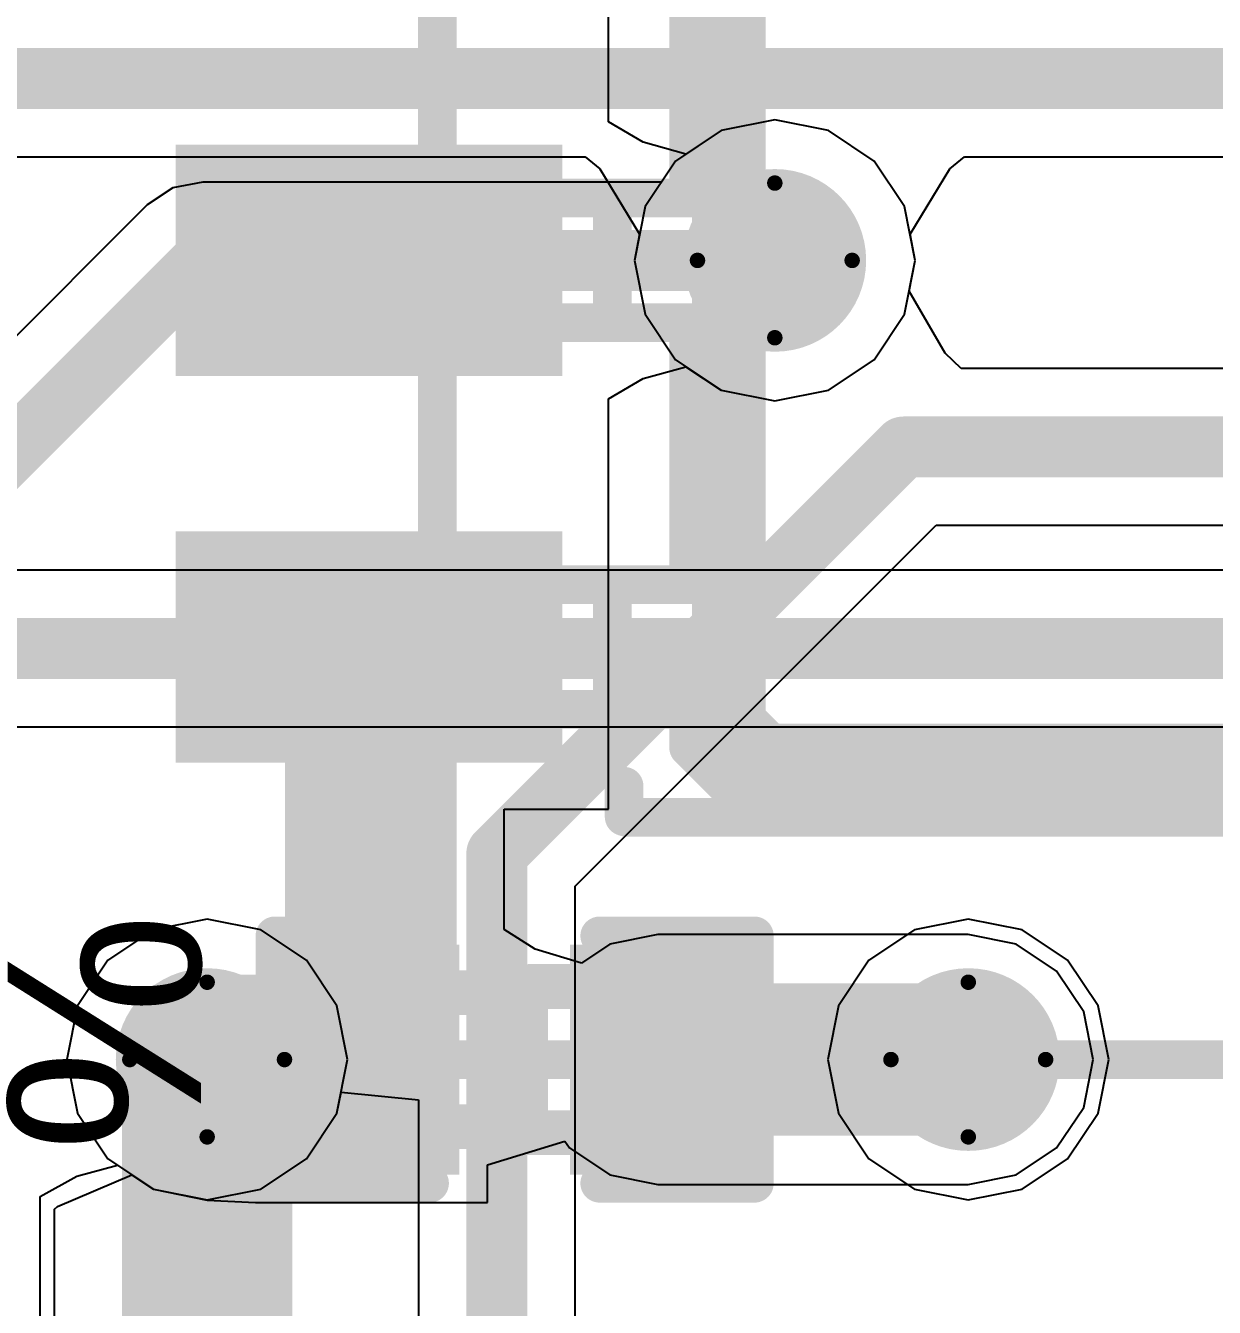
# Model space of a CAD drawing. Header units: millimetres. Extents: x -16 to 330, y -45 to 150.
# Drawn here: x 77.604 to 81.508, y 42.895 to 47.105 of the extents above; entities that cross this region are included whole.
import ezdxf

# ---------------------------------------------------------------- set-up
doc = ezdxf.new("R2010")
doc.units = ezdxf.units.MM
for name, color, linetype in [('BottomLayer', 5, 'Continuous'), ('BottomSolder', 6, 'Continuous'), ('DrillDrawing', 1, 'Continuous'), ('Mechanical13', 56, 'Continuous'), ('MidLayer1', 16, 'Continuous'), ('MidLayer2', 76, 'Continuous'), ('TopLayer', 1, 'Continuous'), ('TopOverlay', 2, 'Continuous'), ('TopPaste', 8, 'Continuous'), ('TopSolder', 216, 'Continuous'), ('ViaHoleLayer', 16, 'Continuous')]:
    doc.layers.add(name, color=color, linetype=linetype)
doc.styles.add('Arial', font='arial.ttf', dxfattribs={"height": 0.2})

# ---------------------------------------------------------------- blocks, each defined once
blk = doc.blocks.new('C___0402_21')
at = {"layer": 'TopLayer'}
for points in [[(-0.6985, -0.3175), (-0.6985, 0.3175), (-0.2413, 0.3175), (-0.2413, -0.3175)], [(0.2413, -0.3175), (0.2413, 0.3175), (0.6985, 0.3175), (0.6985, -0.3175)]]:
    blk.add_hatch(color=1, dxfattribs=at).paths.add_polyline_path(points)
at = {"layer": 'TopPaste'}
for points in [[(-0.6985, -0.3175), (-0.6985, 0.3175), (-0.2413, 0.3175), (-0.2413, -0.3175)], [(0.2413, -0.3175), (0.2413, 0.3175), (0.6985, 0.3175), (0.6985, -0.3175)]]:
    blk.add_hatch(color=8, dxfattribs=at).paths.add_polyline_path(points)
at = {"layer": 'TopSolder'}
for points in [[(-0.7585, -0.3775), (-0.7585, 0.3775), (-0.1813, 0.3775), (-0.1813, -0.3775)], [(0.1813, -0.3775), (0.1813, 0.3775), (0.7585, 0.3775), (0.7585, -0.3775)]]:
    blk.add_hatch(color=216, dxfattribs=at).paths.add_polyline_path(points)
at = {"layer": 'TopOverlay', "const_width": 0.127}
for points in [[(-0.7874, -0.4064), (-0.7874, 0.4064)], [(-0.7874, 0.4064), (-0.2794, 0.4064)], [(0.2794, 0.4064), (0.7874, 0.4064)], [(0.7874, -0.4064), (0.7874, 0.4064)], [(-0.7874, -0.4064), (-0.2794, -0.4064)], [(0.2794, -0.4064), (0.7874, -0.4064)]]:
    blk.add_lwpolyline(points, dxfattribs=at)
at = {"layer": 'TopOverlay', "const_width": 0.0635}
for points in [[(-0.8191, 0.4064, 1), (-0.7556, 0.4064, 1)], [(-0.8191, 0.4064, 1), (-0.7556, 0.4064, 1)], [(-0.3111, 0.4064, 1), (-0.2477, 0.4064, 1)], [(0.2477, 0.4064, 1), (0.3111, 0.4064, 1)], [(0.7556, 0.4064, 1), (0.8191, 0.4064, 1)], [(0.7556, 0.4064, 1), (0.8191, 0.4064, 1)], [(-0.8191, -0.4064, 1), (-0.7556, -0.4064, 1)], [(-0.8191, -0.4064, 1), (-0.7556, -0.4064, 1)], [(-0.3111, -0.4064, 1), (-0.2477, -0.4064, 1)], [(0.2477, -0.4064, 1), (0.3111, -0.4064, 1)], [(0.7556, -0.4064, 1), (0.8191, -0.4064, 1)], [(0.7556, -0.4064, 1), (0.8191, -0.4064, 1)]]:
    blk.add_lwpolyline(points, format="xyb", close=True, dxfattribs=at)
blk = doc.blocks.new('16_SOIC_73')
at = {"layer": 'TopLayer'}
for points in [[(5.085, 0.38), (6.355, 0.38), (6.355, -0.38), (5.085, -0.38)], [(5.085, -0.89), (6.355, -0.89), (6.355, -1.65), (5.085, -1.65)]]:
    blk.add_hatch(color=1, dxfattribs=at).paths.add_polyline_path(points)
at = {"layer": 'TopPaste'}
for points in [[(5.085, 0.38), (6.355, 0.38), (6.355, -0.38), (5.085, -0.38)], [(5.085, -0.89), (6.355, -0.89), (6.355, -1.65), (5.085, -1.65)]]:
    blk.add_hatch(color=8, dxfattribs=at).paths.add_polyline_path(points)
at = {"layer": 'TopSolder'}
for points in [[(5.085, 0.38), (6.355, 0.38), (6.355, -0.38), (5.085, -0.38)], [(5.085, -0.89), (6.355, -0.89), (6.355, -1.65), (5.085, -1.65)]]:
    blk.add_hatch(color=216, dxfattribs=at).paths.add_polyline_path(points)
at = {"layer": 'TopOverlay', "const_width": 0.127}
for points in [[(4.8768, 0.5588), (0.8382, 0.5588)], [(4.8818, 0.5572), (4.8818, 0.4572)]]:
    blk.add_lwpolyline(points, dxfattribs=at)
at = {"layer": 'TopOverlay', "const_width": 0.0635}
for points in [[(4.845, 0.5588, 1), (4.9085, 0.5588, 1)], [(4.85, 0.5572, 1), (4.9135, 0.5572, 1)], [(4.85, 0.4572, 1), (4.9135, 0.4572, 1)]]:
    blk.add_lwpolyline(points, format="xyb", close=True, dxfattribs=at)

msp = doc.modelspace()

# ---------------------------------------------------------------- hatches: boundary and pattern name
at = {"layer": 'BottomLayer'}
h = msp.add_hatch(color=5, dxfattribs=at)
edge = h.paths.add_edge_path()
edge.add_arc((80.0644, 46.3338), 0.3, 0, 360)
h = msp.add_hatch(color=5, dxfattribs=at)
edge = h.paths.add_edge_path()
edge.add_arc((78.2, 43.7088), 0.3, 0, 360)
h = msp.add_hatch(color=5, dxfattribs=at)
edge = h.paths.add_edge_path()
edge.add_arc((80.6998, 43.7088), 0.3, 0, 360)
at = {"layer": 'BottomSolder'}
h = msp.add_hatch(color=6, dxfattribs=at)
edge = h.paths.add_edge_path()
edge.add_arc((80.0644, 46.3338), 0.15, 0, 360)
h = msp.add_hatch(color=6, dxfattribs=at)
edge = h.paths.add_edge_path()
edge.add_arc((78.2, 43.7088), 0.3, 0, 360)
h = msp.add_hatch(color=6, dxfattribs=at)
edge = h.paths.add_edge_path()
edge.add_arc((80.6998, 43.7088), 0.15, 0, 360)
at = {"layer": 'MidLayer1'}
h = msp.add_hatch(color=16, dxfattribs=at)
edge = h.paths.add_edge_path()
edge.add_arc((80.0644, 46.3338), 0.3, 0, 360)
h = msp.add_hatch(color=16, dxfattribs=at)
edge = h.paths.add_edge_path()
edge.add_arc((78.2, 43.7088), 0.3, 0, 360)
h = msp.add_hatch(color=16, dxfattribs=at)
edge = h.paths.add_edge_path()
edge.add_arc((80.6998, 43.7088), 0.3, 0, 360)
at = {"layer": 'MidLayer2'}
h = msp.add_hatch(color=76, dxfattribs=at)
edge = h.paths.add_edge_path()
edge.add_arc((80.0644, 46.3338), 0.3, 0, 360)
h = msp.add_hatch(color=76, dxfattribs=at)
edge = h.paths.add_edge_path()
edge.add_arc((78.2, 43.7088), 0.3, 0, 360)
h = msp.add_hatch(color=76, dxfattribs=at)
edge = h.paths.add_edge_path()
edge.add_arc((80.6998, 43.7088), 0.3, 0, 360)
at = {"layer": 'TopLayer'}
h = msp.add_hatch(color=1, dxfattribs=at)
edge = h.paths.add_edge_path()
edge.add_arc((80.0644, 46.3338), 0.3, 0, 360)
h = msp.add_hatch(color=1, dxfattribs=at)
edge = h.paths.add_edge_path()
edge.add_arc((78.2, 43.7088), 0.3, 0, 360)
h = msp.add_hatch(color=1, dxfattribs=at)
edge = h.paths.add_edge_path()
edge.add_arc((80.6998, 43.7088), 0.3, 0, 360)
at = {"layer": 'TopSolder'}
h = msp.add_hatch(color=216, dxfattribs=at)
edge = h.paths.add_edge_path()
edge.add_arc((80.0644, 46.3338), 0.15, 0, 360)
h = msp.add_hatch(color=216, dxfattribs=at)
edge = h.paths.add_edge_path()
edge.add_arc((80.6998, 43.7088), 0.15, 0, 360)
at = {"layer": 'ViaHoleLayer'}
h = msp.add_hatch(color=16, dxfattribs=at)
edge = h.paths.add_edge_path()
edge.add_arc((80.0644, 46.3338), 0.15, 0, 360)
h = msp.add_hatch(color=16, dxfattribs=at)
edge = h.paths.add_edge_path()
edge.add_arc((78.2, 43.7088), 0.15, 0, 360)
h = msp.add_hatch(color=16, dxfattribs=at)
edge = h.paths.add_edge_path()
edge.add_arc((80.6998, 43.7088), 0.15, 0, 360)

# ---------------------------------------------------------------- linework, layer by layer
at = {"layer": 'BottomLayer'}
for p, q in [((80.0644, 46.7951), (79.8879, 46.76)), ((80.241, 46.76), (80.0644, 46.7951)), ((79.8879, 46.76), (79.7383, 46.66)), ((80.3906, 46.66), (80.241, 46.76)), ((79.7383, 46.66), (79.6923, 46.5912)), ((80.4906, 46.5103), (80.3906, 46.66)), ((78.0869, 46.5716), (78.0034, 46.5158)), ((78.1854, 46.5912), (78.0869, 46.5716)), ((79.6923, 46.5912), (78.1854, 46.5912)), ((78.0034, 46.5158), (77.2118, 45.7242)), ((80.5257, 46.3338), (80.4906, 46.5103)), ((80.5055, 46.2325), (80.5257, 46.3338)), ((80.6238, 46.0292), (80.5055, 46.2325)), ((80.6766, 45.9785), (80.6238, 46.0292)), ((82.3213, 45.9785), (80.6766, 45.9785)), ((79.4086, 44.2786), (80.5938, 45.4638)), ((80.5938, 45.4638), (82.3572, 45.4638)), ((79.4086, 36.8706), (79.4086, 44.2786)), ((78.6261, 43.5323), (78.6399, 43.6015)), ((78.6399, 43.6015), (78.8939, 43.5764)), ((78.8939, 43.5764), (78.8939, 36.9772)), ((78.5261, 43.3827), (78.6261, 43.5323)), ((78.3765, 43.2827), (78.5261, 43.3827)), ((77.6511, 43.2587), (77.772, 43.326)), ((77.772, 43.326), (77.9051, 43.3617)), ((77.9051, 43.3617), (78.0235, 43.2827)), ((78.0235, 43.2827), (78.2, 43.2476)), ((78.2, 43.2476), (78.3765, 43.2827)), ((77.6511, 37.8968), (77.6511, 43.2587))]:
    msp.add_line(p, q, dxfattribs=at)
at = {"layer": 'BottomLayer', "const_width": 0.2}
for points in [[(77.3938, 45.5422), (78.1854, 46.3338)], [(78.1854, 46.3338), (80.0644, 46.3338)], [(79.1512, 44.3851), (80.4872, 45.7211)], [(80.4872, 45.7211), (86.2341, 45.7211)], [(79.1512, 36.8706), (79.1512, 44.3851)]]:
    msp.add_lwpolyline(points, dxfattribs=at)
at = {"layer": 'BottomLayer', "const_width": 0.1}
for points in [[(78.1354, 46.3338, 1), (78.2354, 46.3338, 1)], [(78.1354, 46.3338, 1), (78.2354, 46.3338, 1)], [(80.0144, 46.3338, 1), (80.1144, 46.3338, 1)], [(80.4372, 45.7211, 1), (80.5372, 45.7211, 1)], [(80.4372, 45.7211, 1), (80.5372, 45.7211, 1)], [(79.1012, 44.3851, 1), (79.2012, 44.3851, 1)], [(79.1012, 44.3851, 1), (79.2012, 44.3851, 1)]]:
    msp.add_lwpolyline(points, format="xyb", close=True, dxfattribs=at)
at = {"layer": 'DrillDrawing', "const_width": 0.0508}
for points in [[(79.8104, 46.3338), (80.0644, 46.5878)], [(80.0644, 46.5878), (80.3184, 46.3338)], [(79.8104, 46.3338), (80.0644, 46.0798)], [(80.0644, 46.0798), (80.3184, 46.3338)], [(77.946, 43.7088), (78.2, 43.9628)], [(78.2, 43.9628), (78.454, 43.7088)], [(80.4458, 43.7088), (80.6998, 43.9628)], [(80.6998, 43.9628), (80.9538, 43.7088)], [(77.946, 43.7088), (78.2, 43.4548)], [(78.2, 43.4548), (78.454, 43.7088)], [(80.4458, 43.7088), (80.6998, 43.4548)], [(80.6998, 43.4548), (80.9538, 43.7088)]]:
    msp.add_lwpolyline(points, dxfattribs=at)
at = {"layer": 'DrillDrawing', "const_width": 0.0254}
for points in [[(80.0517, 46.5878, 1), (80.0771, 46.5878, 1)], [(80.0517, 46.5878, 1), (80.0771, 46.5878, 1)], [(79.7977, 46.3338, 1), (79.8231, 46.3338, 1)], [(79.7977, 46.3338, 1), (79.8231, 46.3338, 1)], [(80.3057, 46.3338, 1), (80.3311, 46.3338, 1)], [(80.3057, 46.3338, 1), (80.3311, 46.3338, 1)], [(80.0517, 46.0798, 1), (80.0771, 46.0798, 1)], [(80.0517, 46.0798, 1), (80.0771, 46.0798, 1)], [(78.1873, 43.9628, 1), (78.2127, 43.9628, 1)], [(78.1873, 43.9628, 1), (78.2127, 43.9628, 1)], [(80.6871, 43.9628, 1), (80.7125, 43.9628, 1)], [(80.6871, 43.9628, 1), (80.7125, 43.9628, 1)], [(77.9333, 43.7088, 1), (77.9587, 43.7088, 1)], [(77.9333, 43.7088, 1), (77.9587, 43.7088, 1)], [(78.4413, 43.7088, 1), (78.4667, 43.7088, 1)], [(78.4413, 43.7088, 1), (78.4667, 43.7088, 1)], [(80.4331, 43.7088, 1), (80.4585, 43.7088, 1)], [(80.4331, 43.7088, 1), (80.4585, 43.7088, 1)], [(80.9411, 43.7088, 1), (80.9665, 43.7088, 1)], [(80.9411, 43.7088, 1), (80.9665, 43.7088, 1)], [(78.1873, 43.4548, 1), (78.2127, 43.4548, 1)], [(78.1873, 43.4548, 1), (78.2127, 43.4548, 1)], [(80.6871, 43.4548, 1), (80.7125, 43.4548, 1)], [(80.6871, 43.4548, 1), (80.7125, 43.4548, 1)]]:
    msp.add_lwpolyline(points, format="xyb", close=True, dxfattribs=at)
at = {"layer": 'Mechanical13', "const_width": 0.127}
for points in [[(79.8562, 44.7713), (79.8562, 54.2463)], [(79.9711, 44.8287), (79.9711, 54.1889)], [(78.9562, 43.7088), (78.9562, 51.6535)], [(78.9562, 43.7088), (78.9562, 51.6535)], [(79.7812, 46.5388), (79.7812, 47.3988)], [(78.7312, 46.5388), (79.1312, 46.5388)], [(78.7312, 46.1288), (78.7312, 46.5388)], [(79.1312, 46.5388), (79.2312, 46.5388)], [(79.1312, 46.1288), (79.1312, 46.5388)], [(79.2312, 46.5388), (79.5312, 46.5388)], [(79.2312, 46.1288), (79.2312, 46.5388)], [(79.5312, 46.5388), (79.8562, 46.5388)], [(79.5312, 46.1288), (79.5312, 46.5388)], [(78.7312, 46.1288), (79.1312, 46.1288)], [(79.1312, 46.1288), (79.2312, 46.1288)], [(79.2312, 46.1288), (79.5312, 46.1288)], [(79.5312, 46.1288), (79.8562, 46.1288)], [(79.7812, 45.2688), (79.7812, 46.1288)], [(78.7312, 45.2688), (79.1312, 45.2688)], [(78.7312, 44.8588), (78.7312, 45.2688)], [(79.1312, 45.2688), (79.2312, 45.2688)], [(79.1312, 44.8588), (79.1312, 45.2688)], [(79.2312, 45.2688), (79.5312, 45.2688)], [(79.2312, 44.8588), (79.2312, 45.2688)], [(79.5312, 45.2688), (79.8562, 45.2688)], [(79.5312, 44.8588), (79.5312, 45.2688)], [(78.7312, 44.8588), (79.1312, 44.8588)], [(79.1312, 44.8588), (79.2312, 44.8588)], [(79.2312, 44.8588), (79.5312, 44.8588)], [(79.5312, 44.8588), (79.8562, 44.8588)], [(79.7812, 44.7338), (79.7812, 44.8588)], [(79.7812, 44.7338), (79.9711, 44.8287)], [(79.9711, 44.8287), (80.0512, 44.7486)], [(79.7812, 44.7338), (79.9562, 44.5588)], [(79.8562, 44.7713), (79.9937, 44.6338)], [(79.9562, 44.5588), (80.0512, 44.7486)], [(80.0512, 44.7486), (83.4113, 44.7486)], [(79.9937, 44.6338), (83.4687, 44.6338)], [(79.9562, 44.5588), (83.5062, 44.5588)], [(78.4562, 43.9588), (78.6562, 43.9588)], [(78.4562, 43.9388), (78.4562, 43.9588)], [(78.4562, 43.9388), (79.4562, 43.9388)], [(78.4562, 43.4788), (78.4562, 43.9388)], [(78.6562, 43.9388), (78.6562, 43.9588)], [(78.6562, 43.4788), (78.6562, 43.9388)], [(79.2562, 43.9588), (79.4562, 43.9588)], [(79.2562, 43.9388), (79.2562, 43.9588)], [(79.2562, 43.4788), (79.2562, 43.9388)], [(79.4562, 43.9388), (79.4562, 43.9588)], [(79.4562, 43.4788), (79.4562, 43.9388)], [(78.6562, 43.9188), (79.2562, 43.9188)], [(78.9562, 43.7088), (82.9286, 43.7088)], [(78.9562, 43.7088), (82.9286, 43.7088)], [(78.4562, 43.4788), (79.4562, 43.4788)], [(78.4562, 43.4588), (78.4562, 43.4788)], [(78.6562, 43.4988), (79.2562, 43.4988)], [(78.6562, 43.4588), (78.6562, 43.4788)], [(79.2562, 43.4588), (79.2562, 43.4788)], [(79.4562, 43.4588), (79.4562, 43.4788)], [(78.4562, 43.4588), (78.6562, 43.4588)], [(79.2562, 43.4588), (79.4562, 43.4588)]]:
    msp.add_lwpolyline(points, dxfattribs=at)
at = {"layer": 'Mechanical13'}
for points, const_width in [([(78.6995, 46.5388, 1), (78.763, 46.5388, 1)], 0.0635), ([(78.6995, 46.5388, 1), (78.763, 46.5388, 1)], 0.0635), ([(79.0995, 46.5388, 1), (79.163, 46.5388, 1)], 0.0635), ([(79.0995, 46.5388, 1), (79.163, 46.5388, 1)], 0.0635), ([(79.0995, 46.5388, 1), (79.163, 46.5388, 1)], 0.0635), ([(79.1995, 46.5388, 1), (79.263, 46.5388, 1)], 0.0635), ([(79.1995, 46.5388, 1), (79.263, 46.5388, 1)], 0.0635), ([(79.1995, 46.5388, 1), (79.263, 46.5388, 1)], 0.0635), ([(79.4995, 46.5388, 1), (79.563, 46.5388, 1)], 0.0635), ([(79.4995, 46.5388, 1), (79.563, 46.5388, 1)], 0.0635), ([(79.4995, 46.5388, 1), (79.563, 46.5388, 1)], 0.0635), ([(79.7495, 46.5388, 1), (79.813, 46.5388, 1)], 0.0635), ([(79.8245, 46.5388, 1), (79.888, 46.5388, 1)], 0.0635), ([(78.6995, 46.1288, 1), (78.763, 46.1288, 1)], 0.0635), ([(78.6995, 46.1288, 1), (78.763, 46.1288, 1)], 0.0635), ([(79.0995, 46.1288, 1), (79.163, 46.1288, 1)], 0.0635), ([(79.0995, 46.1288, 1), (79.163, 46.1288, 1)], 0.0635), ([(79.0995, 46.1288, 1), (79.163, 46.1288, 1)], 0.0635), ([(79.1995, 46.1288, 1), (79.263, 46.1288, 1)], 0.0635), ([(79.1995, 46.1288, 1), (79.263, 46.1288, 1)], 0.0635), ([(79.1995, 46.1288, 1), (79.263, 46.1288, 1)], 0.0635), ([(79.4995, 46.1288, 1), (79.563, 46.1288, 1)], 0.0635), ([(79.4995, 46.1288, 1), (79.563, 46.1288, 1)], 0.0635), ([(79.4995, 46.1288, 1), (79.563, 46.1288, 1)], 0.0635), ([(79.7495, 46.1288, 1), (79.813, 46.1288, 1)], 0.0635), ([(79.8245, 46.1288, 1), (79.888, 46.1288, 1)], 0.0635), ([(78.6995, 45.2688, 1), (78.763, 45.2688, 1)], 0.0635), ([(78.6995, 45.2688, 1), (78.763, 45.2688, 1)], 0.0635), ([(79.0995, 45.2688, 1), (79.163, 45.2688, 1)], 0.0635), ([(79.0995, 45.2688, 1), (79.163, 45.2688, 1)], 0.0635), ([(79.0995, 45.2688, 1), (79.163, 45.2688, 1)], 0.0635), ([(79.1995, 45.2688, 1), (79.263, 45.2688, 1)], 0.0635), ([(79.1995, 45.2688, 1), (79.263, 45.2688, 1)], 0.0635), ([(79.1995, 45.2688, 1), (79.263, 45.2688, 1)], 0.0635), ([(79.4995, 45.2688, 1), (79.563, 45.2688, 1)], 0.0635), ([(79.4995, 45.2688, 1), (79.563, 45.2688, 1)], 0.0635), ([(79.4995, 45.2688, 1), (79.563, 45.2688, 1)], 0.0635), ([(79.7495, 45.2688, 1), (79.813, 45.2688, 1)], 0.0635), ([(79.8245, 45.2688, 1), (79.888, 45.2688, 1)], 0.0635), ([(78.6995, 44.8588, 1), (78.763, 44.8588, 1)], 0.0635), ([(78.6995, 44.8588, 1), (78.763, 44.8588, 1)], 0.0635), ([(79.0995, 44.8588, 1), (79.163, 44.8588, 1)], 0.0635), ([(79.0995, 44.8588, 1), (79.163, 44.8588, 1)], 0.0635), ([(79.0995, 44.8588, 1), (79.163, 44.8588, 1)], 0.0635), ([(79.1995, 44.8588, 1), (79.263, 44.8588, 1)], 0.0635), ([(79.1995, 44.8588, 1), (79.263, 44.8588, 1)], 0.0635), ([(79.1995, 44.8588, 1), (79.263, 44.8588, 1)], 0.0635), ([(79.4995, 44.8588, 1), (79.563, 44.8588, 1)], 0.0635), ([(79.4995, 44.8588, 1), (79.563, 44.8588, 1)], 0.0635), ([(79.4995, 44.8588, 1), (79.563, 44.8588, 1)], 0.0635), ([(79.7495, 44.8588, 1), (79.813, 44.8588, 1)], 0.0635), ([(79.8245, 44.8588, 1), (79.888, 44.8588, 1)], 0.0635), ([(79.9393, 44.8287, 1), (80.0028, 44.8287, 1)], 0.0635), ([(79.9393, 44.8287, 1), (80.0028, 44.8287, 1)], 0.0635), ([(79.9393, 44.8287, 1), (80.0028, 44.8287, 1)], 0.0635), ([(79.7495, 44.7338, 1), (79.813, 44.7338, 1)], 0.0635), ([(79.7495, 44.7338, 1), (79.813, 44.7338, 1)], 0.0635), ([(79.7495, 44.7338, 1), (79.813, 44.7338, 1)], 0.0635), ([(79.8245, 44.7713, 1), (79.888, 44.7713, 1)], 0.0635), ([(79.8245, 44.7713, 1), (79.888, 44.7713, 1)], 0.0635), ([(80.0194, 44.7486, 1), (80.0829, 44.7486, 1)], 0.0635), ([(80.0194, 44.7486, 1), (80.0829, 44.7486, 1)], 0.0635), ([(80.0194, 44.7486, 1), (80.0829, 44.7486, 1)], 0.0635), ([(79.962, 44.6338, 1), (80.0255, 44.6338, 1)], 0.0635), ([(79.962, 44.6338, 1), (80.0255, 44.6338, 1)], 0.0635), ([(79.9245, 44.5588, 1), (79.988, 44.5588, 1)], 0.0635), ([(79.9245, 44.5588, 1), (79.988, 44.5588, 1)], 0.0635), ([(79.9245, 44.5588, 1), (79.988, 44.5588, 1)], 0.0635), ([(78.4245, 43.9588, 1), (78.488, 43.9588, 1)], 0.0635), ([(78.4245, 43.9588, 1), (78.488, 43.9588, 1)], 0.0635), ([(78.4245, 43.9388, 1), (78.488, 43.9388, 1)], 0.0635), ([(78.4245, 43.9388, 1), (78.488, 43.9388, 1)], 0.0635), ([(78.4245, 43.9388, 1), (78.488, 43.9388, 1)], 0.0635), ([(78.6245, 43.9588, 1), (78.688, 43.9588, 1)], 0.0635), ([(78.6245, 43.9588, 1), (78.688, 43.9588, 1)], 0.0635), ([(78.6245, 43.9388, 1), (78.688, 43.9388, 1)], 0.0635), ([(78.6245, 43.9388, 1), (78.688, 43.9388, 1)], 0.0635), ([(79.2245, 43.9588, 1), (79.288, 43.9588, 1)], 0.0635), ([(79.2245, 43.9588, 1), (79.288, 43.9588, 1)], 0.0635), ([(79.2245, 43.9388, 1), (79.288, 43.9388, 1)], 0.0635), ([(79.2245, 43.9388, 1), (79.288, 43.9388, 1)], 0.0635), ([(79.4245, 43.9588, 1), (79.488, 43.9588, 1)], 0.0635), ([(79.4245, 43.9588, 1), (79.488, 43.9588, 1)], 0.0635), ([(79.4245, 43.9388, 1), (79.488, 43.9388, 1)], 0.0635), ([(79.4245, 43.9388, 1), (79.488, 43.9388, 1)], 0.0635), ([(79.4245, 43.9388, 1), (79.488, 43.9388, 1)], 0.0635), ([(78.6245, 43.9188, 1), (78.688, 43.9188, 1)], 0.0635), ([(79.2245, 43.9188, 1), (79.288, 43.9188, 1)], 0.0635), ([(78.9594, 43.7088, 1), (78.9531, 43.7088, 1)], 0.127), ([(78.9594, 43.7088, 1), (78.9531, 43.7088, 1)], 0.127), ([(78.9213, 43.7088, 1), (78.9848, 43.7088, 1)], 0.0635), ([(78.9213, 43.7088, 1), (78.9848, 43.7088, 1)], 0.0635), ([(78.9245, 43.7088, 1), (78.988, 43.7088, 1)], 0.0635), ([(78.9245, 43.7088, 1), (78.988, 43.7088, 1)], 0.0635), ([(78.9245, 43.7088, 1), (78.988, 43.7088, 1)], 0.0635), ([(78.9245, 43.7088, 1), (78.988, 43.7088, 1)], 0.0635), ([(78.9277, 43.7088, 1), (78.9912, 43.7088, 1)], 0.0635), ([(78.9277, 43.7088, 1), (78.9912, 43.7088, 1)], 0.0635), ([(78.4245, 43.4788, 1), (78.488, 43.4788, 1)], 0.0635), ([(78.4245, 43.4788, 1), (78.488, 43.4788, 1)], 0.0635), ([(78.4245, 43.4788, 1), (78.488, 43.4788, 1)], 0.0635), ([(78.6245, 43.4988, 1), (78.688, 43.4988, 1)], 0.0635), ([(78.6245, 43.4788, 1), (78.688, 43.4788, 1)], 0.0635), ([(78.6245, 43.4788, 1), (78.688, 43.4788, 1)], 0.0635), ([(79.2245, 43.4988, 1), (79.288, 43.4988, 1)], 0.0635), ([(79.2245, 43.4788, 1), (79.288, 43.4788, 1)], 0.0635), ([(79.2245, 43.4788, 1), (79.288, 43.4788, 1)], 0.0635), ([(79.4245, 43.4788, 1), (79.488, 43.4788, 1)], 0.0635), ([(79.4245, 43.4788, 1), (79.488, 43.4788, 1)], 0.0635), ([(79.4245, 43.4788, 1), (79.488, 43.4788, 1)], 0.0635), ([(78.4245, 43.4588, 1), (78.488, 43.4588, 1)], 0.0635), ([(78.4245, 43.4588, 1), (78.488, 43.4588, 1)], 0.0635), ([(78.6245, 43.4588, 1), (78.688, 43.4588, 1)], 0.0635), ([(78.6245, 43.4588, 1), (78.688, 43.4588, 1)], 0.0635), ([(79.2245, 43.4588, 1), (79.288, 43.4588, 1)], 0.0635), ([(79.2245, 43.4588, 1), (79.288, 43.4588, 1)], 0.0635), ([(79.4245, 43.4588, 1), (79.488, 43.4588, 1)], 0.0635), ([(79.4245, 43.4588, 1), (79.488, 43.4588, 1)], 0.0635)]:
    msp.add_lwpolyline(points, format="xyb", close=True, dxfattribs=dict(at, const_width=const_width))
at = {"layer": 'MidLayer1'}
for p, q in [((80.0644, 46.7951), (79.8879, 46.76)), ((80.241, 46.76), (80.0644, 46.7951)), ((79.8879, 46.76), (79.7383, 46.66)), ((80.3906, 46.66), (80.241, 46.76)), ((79.7383, 46.66), (79.6383, 46.5103)), ((80.4906, 46.5103), (80.3906, 46.66)), ((79.6383, 46.5103), (79.6032, 46.3338)), ((80.5257, 46.3338), (80.4906, 46.5103)), ((79.6032, 46.3338), (79.6383, 46.1573)), ((80.4906, 46.1573), (80.5257, 46.3338)), ((79.6383, 46.1573), (79.7383, 46.0076)), ((80.3906, 46.0076), (80.4906, 46.1573)), ((79.7383, 46.0076), (79.8879, 45.9077)), ((80.241, 45.9077), (80.3906, 46.0076)), ((79.8879, 45.9077), (80.0644, 45.8725)), ((80.0644, 45.8725), (80.241, 45.9077)), ((80.6998, 44.1701), (80.5233, 44.135)), ((80.8763, 44.135), (80.6998, 44.1701)), ((80.5233, 44.135), (80.3736, 44.035)), ((81.0259, 44.035), (80.8763, 44.135)), ((80.3736, 44.035), (80.2736, 43.8853)), ((81.1259, 43.8853), (81.0259, 44.035)), ((80.2736, 43.8853), (80.2385, 43.7088)), ((81.161, 43.7088), (81.1259, 43.8853)), ((80.2385, 43.7088), (80.2736, 43.5323)), ((81.1259, 43.5323), (81.161, 43.7088)), ((80.2736, 43.5323), (80.3736, 43.3827)), ((81.0259, 43.3827), (81.1259, 43.5323)), ((80.3736, 43.3827), (80.5233, 43.2827)), ((80.8763, 43.2827), (81.0259, 43.3827)), ((80.5233, 43.2827), (80.6998, 43.2476)), ((80.6998, 43.2476), (80.8763, 43.2827))]:
    msp.add_line(p, q, dxfattribs=at)
at = {"layer": 'MidLayer1', "const_width": 0.5588}
msp.add_lwpolyline([(78.2, 41.7801), (78.2, 43.7088)], dxfattribs=at)
at = {"layer": 'MidLayer1', "const_width": 0.2794}
msp.add_lwpolyline([(78.0603, 43.7088, 1), (78.3397, 43.7088, 1)], format="xyb", close=True, dxfattribs=at)
at = {"layer": 'MidLayer2'}
for p, q in [((77.1938, 46.6737), (79.442, 46.6737)), ((79.442, 46.6737), (79.4892, 46.6344)), ((80.6397, 46.6344), (80.6869, 46.6737)), ((80.6869, 46.6737), (82.2282, 46.6737)), ((79.4892, 46.6344), (79.6203, 46.4197)), ((80.5086, 46.4197), (80.6397, 46.6344)), ((79.6203, 46.4197), (79.6032, 46.3338)), ((80.5257, 46.3338), (80.5086, 46.4197)), ((79.6032, 46.3338), (79.6383, 46.1573)), ((80.4906, 46.1573), (80.5257, 46.3338)), ((79.6383, 46.1573), (79.7383, 46.0076)), ((80.3906, 46.0076), (80.4906, 46.1573)), ((79.7383, 46.0076), (79.8879, 45.9077)), ((80.241, 45.9077), (80.3906, 46.0076)), ((79.8879, 45.9077), (80.0644, 45.8725)), ((80.0644, 45.8725), (80.241, 45.9077)), ((82.5641, 45.3162), (76.8585, 45.3162)), ((76.8574, 44.8015), (82.5641, 44.8015)), ((78.2, 44.1701), (78.0235, 44.135)), ((78.3765, 44.135), (78.2, 44.1701)), ((78.0235, 44.135), (77.8738, 44.035)), ((78.5261, 44.035), (78.3765, 44.135)), ((77.8738, 44.035), (77.7738, 43.8853)), ((78.6261, 43.8853), (78.5261, 44.035)), ((77.7738, 43.8853), (77.7387, 43.7088)), ((78.6612, 43.7088), (78.6261, 43.8853)), ((77.7387, 43.7088), (77.7738, 43.5323)), ((78.6261, 43.5323), (78.6612, 43.7088)), ((77.7738, 43.5323), (77.8738, 43.3827)), ((78.5261, 43.3827), (78.6261, 43.5323)), ((77.8738, 43.3827), (78.0235, 43.2827)), ((78.3765, 43.2827), (78.5261, 43.3827)), ((78.0235, 43.2827), (78.2, 43.2476)), ((78.2, 43.2476), (78.3765, 43.2827))]:
    msp.add_line(p, q, dxfattribs=at)
at = {"layer": 'MidLayer2', "const_width": 0.2}
for points in [[(77.0872, 46.931), (82.3348, 46.931)], [(76.4866, 45.0588), (82.9362, 45.0588)]]:
    msp.add_lwpolyline(points, dxfattribs=at)
at = {"layer": 'TopLayer'}
for p, q in [((79.5186, 47.0714), (79.5186, 47.1492)), ((79.5186, 46.8662), (79.5186, 47.0714)), ((79.5186, 46.7884), (79.5186, 46.8662)), ((79.6322, 46.722), (79.5186, 46.7884)), ((80.0644, 46.7951), (79.8879, 46.76)), ((80.241, 46.76), (80.0644, 46.7951)), ((79.8879, 46.76), (79.7726, 46.6829)), ((80.3906, 46.66), (80.241, 46.76)), ((79.7726, 46.6829), (79.6322, 46.722)), ((80.4906, 46.5103), (80.3906, 46.66)), ((80.5257, 46.3338), (80.4906, 46.5103)), ((80.4906, 46.1573), (80.5257, 46.3338)), ((80.3906, 46.0076), (80.4906, 46.1573)), ((79.6322, 45.9456), (79.7726, 45.9847)), ((79.7726, 45.9847), (79.8879, 45.9077)), ((80.241, 45.9077), (80.3906, 46.0076)), ((79.5186, 45.8792), (79.6322, 45.9456)), ((79.8879, 45.9077), (80.0644, 45.8725)), ((80.0644, 45.8725), (80.241, 45.9077)), ((79.5186, 45.8014), (79.5186, 45.8792)), ((79.5186, 45.5962), (79.5186, 45.8014)), ((79.5186, 45.5474), (79.5186, 45.5962)), ((79.5186, 44.5314), (79.5186, 45.5474)), ((79.1759, 44.1361), (79.1759, 44.5314)), ((79.1759, 44.5314), (79.5186, 44.5314)), ((79.2769, 44.0713), (79.1759, 44.1361)), ((79.5228, 44.0879), (79.4299, 44.0258)), ((79.6798, 44.1191), (79.5228, 44.0879)), ((80.6998, 44.1191), (79.6798, 44.1191)), ((80.8568, 44.0879), (80.6998, 44.1191)), ((80.9899, 43.9989), (80.8568, 44.0879)), ((79.4299, 44.0258), (79.2769, 44.0713)), ((81.0788, 43.8658), (80.9899, 43.9989)), ((81.1101, 43.7088), (81.0788, 43.8658)), ((81.0788, 43.5518), (81.1101, 43.7088)), ((80.9899, 43.4187), (81.0788, 43.5518)), ((79.121, 43.3636), (79.375, 43.4407)), ((79.375, 43.4407), (79.3897, 43.4187)), ((79.3897, 43.4187), (79.5228, 43.3298)), ((80.8568, 43.3298), (80.9899, 43.4187)), ((79.121, 43.2389), (79.121, 43.3636)), ((77.7081, 43.2263), (77.9527, 43.3299)), ((77.9527, 43.3299), (78.0235, 43.2827)), ((79.5228, 43.3298), (79.6798, 43.2985)), ((80.6998, 43.2985), (80.8568, 43.3298)), ((78.0235, 43.2827), (78.2, 43.2475)), ((79.6798, 43.2985), (80.6998, 43.2985)), ((78.2, 43.2475), (78.359, 43.2389)), ((78.359, 43.2389), (78.359, 43.2389)), ((78.359, 43.2389), (79.121, 43.2389)), ((77.6987, 43.2174), (77.7081, 43.2263)), ((77.6987, 42.5427), (77.6987, 43.2174))]:
    msp.add_line(p, q, dxfattribs=at)
for points, const_width in [([(78.7312, 46.3338), (80.0644, 46.3338)], 0.2), ([(78.7312, 45.0638), (78.7356, 45.0594)], 0.5588), ([(78.7356, 43.7132), (78.7356, 45.0594)], 0.5588), ([(78.2, 43.7088), (78.74, 43.7088)], 0.5588), ([(78.7356, 43.7132), (78.74, 43.7088)], 0.5588), ([(79.6798, 43.7088), (80.6998, 43.7088)], 0.5)]:
    msp.add_lwpolyline(points, dxfattribs=dict(at, const_width=const_width))
for points, const_width in [([(78.6812, 46.3338, 1), (78.7812, 46.3338, 1)], 0.1), ([(80.0144, 46.3338, 1), (80.1144, 46.3338, 1)], 0.1), ([(78.5915, 45.0638, 1), (78.8709, 45.0638, 1)], 0.2794), ([(78.5959, 45.0594, 1), (78.8753, 45.0594, 1)], 0.2794), ([(78.5959, 45.0594, 1), (78.8753, 45.0594, 1)], 0.2794), ([(78.0603, 43.7088, 1), (78.3397, 43.7088, 1)], 0.2794), ([(78.5959, 43.7132, 1), (78.8753, 43.7132, 1)], 0.2794), ([(78.5959, 43.7132, 1), (78.8753, 43.7132, 1)], 0.2794), ([(78.6003, 43.7088, 1), (78.8797, 43.7088, 1)], 0.2794), ([(78.6003, 43.7088, 1), (78.8797, 43.7088, 1)], 0.2794), ([(79.5548, 43.7088, 1), (79.8048, 43.7088, 1)], 0.25), ([(80.5748, 43.7088, 1), (80.8248, 43.7088, 1)], 0.25)]:
    msp.add_lwpolyline(points, format="xyb", close=True, dxfattribs=dict(at, const_width=const_width))

# ---------------------------------------------------------------- block references
at = {"rotation": 180}
msp.add_blockref('16_SOIC_73', (84.4512, 45.0638), dxfattribs=at)
msp.add_blockref('C___0402_21', (79.2099, 43.7088))

# ---------------------------------------------------------------- texts
at = {"layer": 'TopOverlay', "style": 'Arial'}
msp.add_text('%', height=0.635, rotation=270, dxfattribs=at).set_placement((77.5447, 44.1925))

doc.saveas('drawing.dxf')
